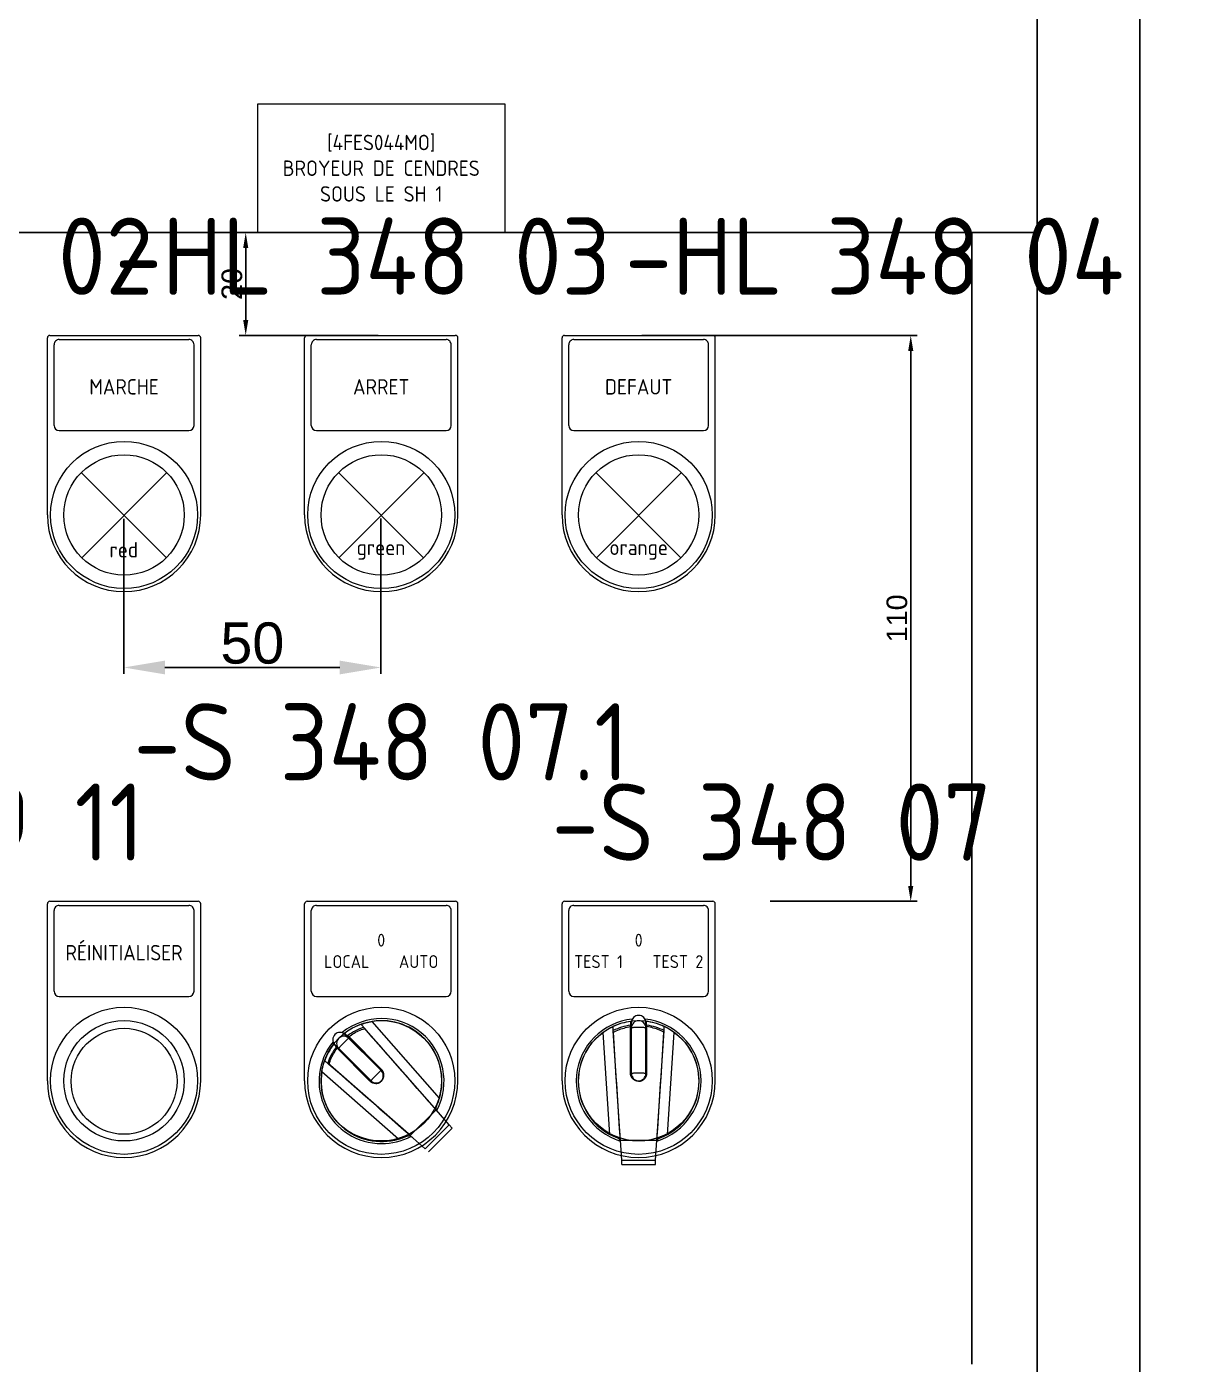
# Model space of a CAD drawing. Header units: millimetres. Extents: x 0 to 69574, y -5 to 41746.
# Drawn here: x 39736.8 to 39961.6, y 19959.4 to 20219.4 of the extents above; entities that cross this region are included whole.
import ezdxf
from ezdxf.enums import TextEntityAlignment as Align

# ---------------------------------------------------------------- set-up
doc = ezdxf.new("R2010")
doc.units = ezdxf.units.MM
doc.set_wipeout_variables(frame=1)
doc.layers.add('! NO PLOT !', color=7, linetype='Continuous', true_color=0xff75dd, plot=False)
doc.layers.add('000-PI-Oprema', color=30, linetype='Continuous', lineweight=5)
doc.layers.add('000-PI-ORMAR', color=2, linetype='Continuous')
doc.layers.add('000-PI_TEXT', color=7, linetype='Continuous')
doc.styles.add('PI0', font='isocpeur.ttf', dxfattribs={"width": 0.9})
doc.styles.get("Standard").update_dxf_attribs({"font": 'arial.ttf'})
doc.dimstyles.new('ISO-25', dxfattribs={"dimtxt": 4, "dimasz": 3, "dimexe": 1.25, "dimexo": 0.625, "dimtad": 1, "dimtxsty": 'Standard', "dimcen": 3, "dimadec": 0, "dimazin": 0, "dimtfac": 1, "dimtmove": 0, "dimatfit": 3, "dimfxl": 1, "dimarcsym": 0})
doc.dimstyles.new('ISO-25-lb', dxfattribs={"dimtxt": 8, "dimasz": 8, "dimexe": 1.25, "dimexo": 0.625, "dimtad": 1, "dimtxsty": 'Standard', "dimcen": 5, "dimadec": 0, "dimazin": 0, "dimtfac": 1, "dimtmove": 0, "dimatfit": 3, "dimfxl": 1, "dimarcsym": 0})

# ---------------------------------------------------------------- blocks, each defined once
blk = doc.blocks.new('*D810')
at = {"layer": '! NO PLOT !', "color": 0, "lineweight": -2, "ltscale": 0.25, "transparency": 16777216}
for p, q in [((39856.36, 20159.4), (39909.88, 20159.4)), ((39908.63, 20156.4), (39908.63, 20052.4)), ((39881.28, 20049.4), (39909.88, 20049.4))]:
    blk.add_line(p, q, dxfattribs=at)
at = {"layer": '! NO PLOT !', "color": 0, "ltscale": 0.25, "transparency": 16777216}
for points in [[(39908.13, 20156.4), (39909.13, 20156.4), (39908.63, 20159.4)], [(39908.13, 20052.4), (39909.13, 20052.4), (39908.63, 20049.4)]]:
    blk.add_solid(points, dxfattribs=at)
at = {"layer": 'Defpoints', "color": 0, "ltscale": 0.25, "transparency": 16777216}
for p in [(39855.73, 20159.4), (39880.66, 20049.4), (39908.63, 20049.4)]:
    blk.add_point(p, dxfattribs=at)
at = {"layer": '! NO PLOT !', "color": 0, "ltscale": 0.25, "transparency": 16777216, "insert": (39905.96, 20104.4), "char_height": 4, "attachment_point": 5, "rotation": 90}
blk.add_mtext('110', dxfattribs=at)
blk = doc.blocks.new('podloska')
at = {"layer": '000-PI-Oprema'}
for p, q in [((43278.7, 39063.45), (43278.7, 39097.85)), ((43279.2, 39098.35), (43308, 39098.35)), ((43280, 39080.85), (43280, 39096.55)), ((43281, 39097.55), (43306.2, 39097.55)), ((43307.2, 39080.85), (43307.2, 39096.55)), ((43308.5, 39063.45), (43308.5, 39097.85)), ((43281, 39079.85), (43306.2, 39079.85))]:
    blk.add_line(p, q, dxfattribs=at)
blk.add_circle((43293.6, 39063.45), 14.3, dxfattribs=at)
at = {"layer": '000-PI-Oprema', "ltscale": 0.25}
blk.add_circle((43293.6, 39063.45), 11.7, dxfattribs=at)
at = {"layer": '000-PI-Oprema'}
for centre, radius, start, end in [((43279.2, 39097.85), 0.5, 90, 179.9998), ((43281, 39096.55), 1, 90, 180.0001), ((43306.2, 39096.55), 1, 359.9999, 90), ((43308, 39097.85), 0.5, 0.0002, 90), ((43281, 39080.85), 1, 180, 270), ((43306.2, 39080.85), 1, 270, 0), ((43293.6, 39063.45), 14.9, 180, 0)]:
    blk.add_arc(centre, radius, start, end, dxfattribs=at)
blk = doc.blocks.new('*D811')
at = {"layer": '! NO PLOT !', "color": 0, "linetype": 'Continuous', "lineweight": -2, "ltscale": 0.25, "transparency": 16777216}
for p, q in [((39755.63, 20123.73), (39755.63, 20093.6)), ((39805.63, 20123.83), (39805.63, 20093.6)), ((39763.63, 20094.85), (39797.63, 20094.85))]:
    blk.add_line(p, q, dxfattribs=at)
at = {"layer": '! NO PLOT !', "color": 0, "ltscale": 0.25, "transparency": 16777216}
for points in [[(39763.63, 20096.18), (39763.63, 20093.51), (39755.63, 20094.85)], [(39797.63, 20096.18), (39797.63, 20093.51), (39805.63, 20094.85)]]:
    blk.add_solid(points, dxfattribs=at)
at = {"layer": 'Defpoints', "color": 0, "ltscale": 0.25, "transparency": 16777216}
for p in [(39755.63, 20124.35), (39805.63, 20124.45), (39805.63, 20094.85)]:
    blk.add_point(p, dxfattribs=at)
at = {"layer": '! NO PLOT !', "color": 0, "ltscale": 0.25, "transparency": 16777216, "insert": (39780.63, 20099.55), "char_height": 8, "attachment_point": 5}
blk.add_mtext('50', dxfattribs=at)
blk = doc.blocks.new('*D812')
at = {"layer": '! NO PLOT !', "color": 0, "lineweight": -2, "ltscale": 0.25, "transparency": 16777216}
for p, q in [((39805.06, 20179.4), (39778.09, 20179.4)), ((39779.34, 20162.4), (39779.34, 20176.4)), ((39805.06, 20159.4), (39778.09, 20159.4))]:
    blk.add_line(p, q, dxfattribs=at)
at = {"layer": '! NO PLOT !', "color": 0, "ltscale": 0.25, "transparency": 16777216}
for points in [[(39778.84, 20176.4), (39779.84, 20176.4), (39779.34, 20179.4)], [(39778.84, 20162.4), (39779.84, 20162.4), (39779.34, 20159.4)]]:
    blk.add_solid(points, dxfattribs=at)
at = {"layer": 'Defpoints', "color": 0, "ltscale": 0.25, "transparency": 16777216}
for p in [(39779.34, 20179.4), (39805.68, 20179.4), (39805.68, 20159.4)]:
    blk.add_point(p, dxfattribs=at)
at = {"layer": '! NO PLOT !', "color": 0, "ltscale": 0.25, "transparency": 16777216, "insert": (39776.67, 20169.4), "char_height": 4, "attachment_point": 5, "rotation": 90}
blk.add_mtext('20', dxfattribs=at)

msp = doc.modelspace()

# ---------------------------------------------------------------- wipeouts: each hides what was drawn before it
msp.add_wipeout([(39609.684, 20761.404), (40000.172, 20761.404), (39999.684, 18778.904), (39609.672, 18776.904)]).dxf.layer = '000-PI-ORMAR'

# ---------------------------------------------------------------- next in the draw order: linework, layer by layer
at = {"layer": '! NO PLOT !'}
for p, q in [((39953.184, 18849.154), (39953.184, 20689.154)), ((39933.184, 20684.154), (39933.184, 18854.154))]:
    msp.add_line(p, q, dxfattribs=at)
at = {"layer": '! NO PLOT !', "ltscale": 0.25}
for p, q in [((39933.184, 20179.404), (39678.184, 20179.404)), ((39920.511, 20179.404), (39920.511, 19959.404))]:
    msp.add_line(p, q, dxfattribs=at)
at = {"layer": '000-PI-Oprema'}
for p, q in [((39747.361, 20132.727), (39763.907, 20116.181)), ((39764.007, 20132.727), (39747.461, 20116.181)), ((39797.361, 20132.727), (39813.907, 20116.181)), ((39814.007, 20132.727), (39797.461, 20116.181)), ((39847.411, 20132.727), (39863.957, 20116.181)), ((39864.057, 20132.727), (39847.511, 20116.181)), ((39840.834, 20014.504), (39840.834, 20048.904)), ((39841.334, 20049.404), (39870.134, 20049.404)), ((39843.134, 20048.604), (39868.334, 20048.604)), ((39870.634, 20014.504), (39870.634, 20048.904)), ((39842.134, 20031.904), (39842.134, 20047.604)), ((39869.334, 20031.904), (39869.334, 20047.604)), ((39843.134, 20030.904), (39868.334, 20030.904)), ((39801.76, 20025.491), (39801.763, 20025.492)), ((39801.764, 20025.487), (39801.76, 20025.491)), ((39801.763, 20025.492), (39801.771, 20025.495)), ((39801.776, 20025.473), (39801.764, 20025.487)), ((39801.771, 20025.495), (39801.785, 20025.5)), ((39801.796, 20025.45), (39801.776, 20025.473)), ((39801.785, 20025.5), (39801.806, 20025.507)), ((39801.825, 20025.416), (39801.796, 20025.45)), ((39801.806, 20025.507), (39801.832, 20025.517)), ((39801.863, 20025.373), (39801.825, 20025.416)), ((39801.832, 20025.517), (39801.864, 20025.528)), ((39801.91, 20025.319), (39801.863, 20025.373)), ((39801.864, 20025.528), (39801.902, 20025.541)), ((39801.902, 20025.541), (39801.945, 20025.556)), ((39801.967, 20025.255), (39801.91, 20025.319)), ((39801.945, 20025.556), (39801.994, 20025.573)), ((39802.033, 20025.18), (39801.967, 20025.255)), ((39801.994, 20025.573), (39802.048, 20025.591)), ((39802.048, 20025.591), (39802.106, 20025.61)), ((39802.106, 20025.61), (39802.169, 20025.63)), ((39802.169, 20025.63), (39802.236, 20025.651)), ((39802.236, 20025.651), (39802.305, 20025.673)), ((39802.305, 20025.673), (39802.378, 20025.695)), ((39802.378, 20025.695), (39802.455, 20025.718)), ((39802.455, 20025.718), (39802.536, 20025.741)), ((39802.536, 20025.741), (39802.621, 20025.765)), ((39802.621, 20025.765), (39802.71, 20025.789)), ((39802.71, 20025.789), (39802.803, 20025.814)), ((39802.803, 20025.814), (39802.898, 20025.838)), ((39802.898, 20025.838), (39802.996, 20025.862)), ((39802.996, 20025.862), (39803.097, 20025.886)), ((39803.097, 20025.886), (39803.199, 20025.909)), ((39803.199, 20025.909), (39803.303, 20025.932)), ((39803.303, 20025.932), (39803.408, 20025.953)), ((39803.408, 20025.953), (39803.513, 20025.974)), ((39803.513, 20025.974), (39803.619, 20025.994)), ((39803.619, 20025.994), (39803.724, 20026.013)), ((39803.724, 20026.013), (39803.829, 20026.031)), ((39803.829, 20026.031), (39803.932, 20026.048)), ((39817.024, 20011.129), (39803.932, 20026.048)), ((39854.134, 20016.024), (39854.134, 20025.316)), ((39854.234, 20015.467), (39854.234, 20026.058)), ((39854.334, 20015.249), (39854.334, 20025.867)), ((39857.134, 20015.249), (39857.134, 20025.867)), ((39857.234, 20015.467), (39857.234, 20026.058)), ((39857.334, 20016.024), (39857.334, 20025.316)), ((39798.574, 20023.736), (39798.57, 20023.74)), ((39798.586, 20023.724), (39798.574, 20023.736)), ((39798.607, 20023.704), (39798.586, 20023.724)), ((39798.636, 20023.674), (39798.607, 20023.704)), ((39805.682, 20016.487), (39798.634, 20023.535)), ((39798.674, 20023.636), (39798.636, 20023.674)), ((39798.919, 20023.391), (39798.674, 20023.636)), ((39799.004, 20023.306), (39798.919, 20023.391)), ((39799.098, 20023.212), (39799.004, 20023.306)), ((39806.059, 20016.252), (39799.098, 20023.212)), ((39799.218, 20023.234), (39799.165, 20023.287)), ((39799.245, 20023.206), (39799.218, 20023.234)), ((39799.274, 20023.178), (39799.245, 20023.206)), ((39799.362, 20023.09), (39799.274, 20023.178)), ((39799.362, 20023.09), (39799.621, 20023.274)), ((39805.736, 20016.716), (39799.362, 20023.09)), ((39799.621, 20023.274), (39799.886, 20023.451)), ((39799.886, 20023.451), (39800.157, 20023.619)), ((39800.157, 20023.619), (39800.432, 20023.78)), ((39800.432, 20023.78), (39800.713, 20023.932)), ((39800.713, 20023.932), (39800.998, 20024.076)), ((39800.998, 20024.076), (39801.287, 20024.211)), ((39801.287, 20024.211), (39801.581, 20024.337)), ((39801.581, 20024.337), (39801.879, 20024.455)), ((39801.879, 20024.455), (39802.18, 20024.563)), ((39802.108, 20025.094), (39802.033, 20025.18)), ((39802.193, 20024.997), (39802.108, 20025.094)), ((39802.18, 20024.563), (39802.485, 20024.663)), ((39802.287, 20024.89), (39802.193, 20024.997)), ((39802.301, 20024.872), (39802.273, 20024.904)), ((39816.026, 20009.234), (39802.287, 20024.89)), ((39802.33, 20024.839), (39802.301, 20024.872)), ((39802.36, 20024.806), (39802.33, 20024.839)), ((39802.39, 20024.771), (39802.36, 20024.806)), ((39802.421, 20024.736), (39802.39, 20024.771)), ((39802.453, 20024.7), (39802.421, 20024.736)), ((39802.485, 20024.663), (39802.453, 20024.7)), ((39803.215, 20023.831), (39802.485, 20024.663)), ((39803.945, 20022.999), (39803.215, 20023.831)), ((39804.675, 20022.167), (39803.945, 20022.999)), ((39848.81, 20023.897), (39848.895, 20023.959)), ((39850.102, 20004.091), (39848.81, 20023.897)), ((39848.895, 20023.959), (39848.982, 20024.02)), ((39848.982, 20024.02), (39849.069, 20024.081)), ((39849.069, 20024.081), (39849.158, 20024.142)), ((39849.158, 20024.142), (39849.248, 20024.201)), ((39849.248, 20024.201), (39849.337, 20024.26)), ((39849.337, 20024.26), (39849.427, 20024.318)), ((39849.427, 20024.318), (39849.516, 20024.374)), ((39849.516, 20024.374), (39849.603, 20024.428)), ((39849.603, 20024.428), (39849.69, 20024.48)), ((39849.69, 20024.48), (39849.774, 20024.53)), ((39849.774, 20024.53), (39849.857, 20024.578)), ((39849.857, 20024.578), (39849.937, 20024.624)), ((39849.937, 20024.624), (39850.014, 20024.668)), ((39850.014, 20024.668), (39850.088, 20024.709)), ((39850.088, 20024.709), (39850.159, 20024.747)), ((39850.159, 20024.747), (39850.226, 20024.783)), ((39850.226, 20024.783), (39850.29, 20024.817)), ((39850.29, 20024.817), (39850.352, 20024.849)), ((39850.352, 20024.849), (39850.411, 20024.879)), ((39850.411, 20024.879), (39850.466, 20024.907)), ((39850.466, 20024.907), (39850.517, 20024.932)), ((39850.517, 20024.932), (39850.563, 20024.955)), ((39850.563, 20024.955), (39850.604, 20024.975)), ((39850.604, 20024.975), (39850.64, 20024.992)), ((39850.64, 20024.992), (39850.671, 20025.007)), ((39850.671, 20025.007), (39850.696, 20025.019)), ((39850.696, 20025.019), (39850.716, 20025.028)), ((39850.716, 20025.028), (39850.729, 20025.035)), ((39850.729, 20025.035), (39850.737, 20025.038)), ((39850.737, 20025.038), (39850.74, 20025.04)), ((39850.74, 20025.034), (39850.74, 20025.04)), ((39850.742, 20025.016), (39850.74, 20025.034)), ((39850.744, 20024.985), (39850.742, 20025.016)), ((39850.746, 20024.941), (39850.744, 20024.985)), ((39850.75, 20024.883), (39850.746, 20024.941)), ((39850.755, 20024.812), (39850.75, 20024.883)), ((39850.76, 20024.726), (39850.755, 20024.812)), ((39850.767, 20024.627), (39850.76, 20024.726)), ((39850.774, 20024.513), (39850.767, 20024.627)), ((39850.783, 20024.385), (39850.774, 20024.513)), ((39850.792, 20024.242), (39850.783, 20024.385)), ((39850.795, 20024.219), (39850.792, 20024.262)), ((39852.066, 20004.707), (39850.792, 20024.242)), ((39850.798, 20024.176), (39850.795, 20024.219)), ((39850.801, 20024.131), (39850.798, 20024.176)), ((39850.804, 20024.085), (39850.801, 20024.131)), ((39850.807, 20024.039), (39850.804, 20024.085)), ((39850.81, 20023.99), (39850.807, 20024.039)), ((39850.813, 20023.941), (39850.81, 20023.99)), ((39850.813, 20023.941), (39851.099, 20024.086)), ((39850.885, 20022.837), (39850.813, 20023.941)), ((39850.957, 20021.732), (39850.885, 20022.837)), ((39851.099, 20024.086), (39851.388, 20024.223)), ((39851.388, 20024.223), (39851.682, 20024.35)), ((39851.682, 20024.35), (39851.979, 20024.469)), ((39851.979, 20024.469), (39852.28, 20024.578)), ((39852.28, 20024.578), (39852.583, 20024.678)), ((39852.583, 20024.678), (39852.889, 20024.768)), ((39852.889, 20024.768), (39853.197, 20024.85)), ((39853.197, 20024.85), (39853.508, 20024.922)), ((39853.508, 20024.922), (39853.82, 20024.984)), ((39853.82, 20024.984), (39854.134, 20025.038)), ((39857.648, 20024.984), (39857.334, 20025.038)), ((39857.96, 20024.922), (39857.648, 20024.984)), ((39858.27, 20024.85), (39857.96, 20024.922)), ((39858.579, 20024.768), (39858.27, 20024.85)), ((39858.885, 20024.678), (39858.579, 20024.768)), ((39859.188, 20024.578), (39858.885, 20024.678)), ((39859.488, 20024.469), (39859.188, 20024.578)), ((39859.401, 20004.707), (39860.675, 20024.242)), ((39859.785, 20024.35), (39859.488, 20024.469)), ((39860.079, 20024.223), (39859.785, 20024.35)), ((39860.369, 20024.086), (39860.079, 20024.223)), ((39860.654, 20023.941), (39860.369, 20024.086)), ((39860.51, 20021.732), (39860.582, 20022.837)), ((39860.582, 20022.837), (39860.654, 20023.941)), ((39860.654, 20023.941), (39860.658, 20023.99)), ((39860.658, 20023.99), (39860.661, 20024.039)), ((39860.661, 20024.039), (39860.664, 20024.085)), ((39860.664, 20024.085), (39860.667, 20024.131)), ((39860.667, 20024.131), (39860.67, 20024.176)), ((39860.67, 20024.176), (39860.673, 20024.219)), ((39860.673, 20024.219), (39860.675, 20024.262)), ((39860.675, 20024.242), (39860.685, 20024.385)), ((39860.685, 20024.385), (39860.693, 20024.513)), ((39860.693, 20024.513), (39860.7, 20024.627)), ((39860.7, 20024.627), (39860.707, 20024.726)), ((39860.707, 20024.726), (39860.712, 20024.812)), ((39860.712, 20024.812), (39860.717, 20024.883)), ((39860.717, 20024.883), (39860.721, 20024.941)), ((39860.721, 20024.941), (39860.724, 20024.985)), ((39860.724, 20024.985), (39860.726, 20025.016)), ((39860.726, 20025.016), (39860.727, 20025.034)), ((39860.73, 20025.038), (39860.727, 20025.04)), ((39860.727, 20025.034), (39860.727, 20025.04)), ((39860.738, 20025.035), (39860.73, 20025.038)), ((39860.752, 20025.028), (39860.738, 20025.035)), ((39860.771, 20025.019), (39860.752, 20025.028)), ((39860.796, 20025.007), (39860.771, 20025.019)), ((39860.827, 20024.992), (39860.796, 20025.007)), ((39860.863, 20024.975), (39860.827, 20024.992)), ((39860.904, 20024.955), (39860.863, 20024.975)), ((39860.951, 20024.932), (39860.904, 20024.955)), ((39861.001, 20024.907), (39860.951, 20024.932)), ((39861.057, 20024.879), (39861.001, 20024.907)), ((39861.115, 20024.849), (39861.057, 20024.879)), ((39861.177, 20024.817), (39861.115, 20024.849)), ((39861.242, 20024.783), (39861.177, 20024.817)), ((39861.309, 20024.747), (39861.242, 20024.783)), ((39861.379, 20024.709), (39861.309, 20024.747)), ((39861.365, 20004.091), (39862.657, 20023.897)), ((39861.453, 20024.668), (39861.379, 20024.709)), ((39861.53, 20024.624), (39861.453, 20024.668)), ((39861.61, 20024.578), (39861.53, 20024.624)), ((39861.693, 20024.53), (39861.61, 20024.578)), ((39861.778, 20024.48), (39861.693, 20024.53)), ((39861.864, 20024.428), (39861.778, 20024.48)), ((39861.952, 20024.374), (39861.864, 20024.428)), ((39862.041, 20024.318), (39861.952, 20024.374)), ((39862.13, 20024.26), (39862.041, 20024.318)), ((39862.22, 20024.201), (39862.13, 20024.26)), ((39862.309, 20024.142), (39862.22, 20024.201)), ((39862.398, 20024.081), (39862.309, 20024.142)), ((39862.486, 20024.02), (39862.398, 20024.081)), ((39862.572, 20023.959), (39862.486, 20024.02)), ((39862.657, 20023.897), (39862.572, 20023.959)), ((39796.409, 20019.756), (39796.569, 20020.032)), ((39796.453, 20021.615), (39796.449, 20021.619)), ((39796.465, 20021.603), (39796.453, 20021.615)), ((39796.485, 20021.582), (39796.465, 20021.603)), ((39796.515, 20021.553), (39796.485, 20021.582)), ((39796.553, 20021.515), (39796.515, 20021.553)), ((39796.6, 20021.468), (39796.553, 20021.515)), ((39796.569, 20020.032), (39796.738, 20020.303)), ((39796.656, 20021.411), (39796.6, 20021.468)), ((39804.162, 20014.047), (39796.654, 20021.555)), ((39796.722, 20021.345), (39796.656, 20021.411)), ((39796.798, 20021.27), (39796.722, 20021.345)), ((39796.738, 20020.303), (39796.915, 20020.568)), ((39796.883, 20021.185), (39796.798, 20021.27)), ((39796.977, 20021.091), (39796.883, 20021.185)), ((39796.983, 20020.944), (39796.902, 20021.024)), ((39796.915, 20020.568), (39797.099, 20020.827)), ((39803.937, 20014.13), (39796.977, 20021.091)), ((39797.011, 20020.915), (39796.983, 20020.944)), ((39797.099, 20020.827), (39797.011, 20020.915)), ((39803.473, 20014.453), (39797.099, 20020.827)), ((39805.405, 20021.336), (39804.675, 20022.167)), ((39806.134, 20020.504), (39805.405, 20021.336)), ((39806.864, 20019.673), (39806.134, 20020.504)), ((39851.029, 20020.628), (39850.957, 20021.732)), ((39851.101, 20019.524), (39851.029, 20020.628)), ((39860.366, 20019.524), (39860.438, 20020.628)), ((39860.438, 20020.628), (39860.51, 20021.732)), ((39794.375, 20017.386), (39794.4, 20017.478)), ((39794.4, 20017.478), (39794.424, 20017.567)), ((39794.424, 20017.567), (39794.448, 20017.653)), ((39794.448, 20017.653), (39794.471, 20017.734)), ((39794.471, 20017.734), (39794.494, 20017.811)), ((39794.494, 20017.811), (39794.516, 20017.883)), ((39794.516, 20017.883), (39794.537, 20017.953)), ((39794.537, 20017.953), (39794.559, 20018.02)), ((39794.559, 20018.02), (39794.579, 20018.082)), ((39794.579, 20018.082), (39794.598, 20018.141)), ((39794.598, 20018.141), (39794.616, 20018.195)), ((39794.616, 20018.195), (39794.633, 20018.244)), ((39794.633, 20018.244), (39794.648, 20018.287)), ((39794.648, 20018.287), (39794.661, 20018.325)), ((39794.661, 20018.325), (39794.672, 20018.357)), ((39794.672, 20018.357), (39794.681, 20018.383)), ((39794.681, 20018.383), (39794.689, 20018.403)), ((39794.689, 20018.403), (39794.694, 20018.418)), ((39794.694, 20018.418), (39794.697, 20018.426)), ((39794.697, 20018.426), (39794.698, 20018.429)), ((39794.702, 20018.425), (39794.698, 20018.429)), ((39794.716, 20018.413), (39794.702, 20018.425)), ((39794.739, 20018.393), (39794.716, 20018.413)), ((39794.772, 20018.364), (39794.739, 20018.393)), ((39794.816, 20018.326), (39794.772, 20018.364)), ((39794.869, 20018.278), (39794.816, 20018.326)), ((39794.934, 20018.222), (39794.869, 20018.278)), ((39795.009, 20018.156), (39794.934, 20018.222)), ((39795.095, 20018.081), (39795.009, 20018.156)), ((39795.191, 20017.996), (39795.095, 20018.081)), ((39795.299, 20017.902), (39795.191, 20017.996)), ((39795.317, 20017.888), (39795.285, 20017.916)), ((39810.955, 20004.163), (39795.299, 20017.902)), ((39795.349, 20017.859), (39795.317, 20017.888)), ((39795.383, 20017.829), (39795.349, 20017.859)), ((39795.418, 20017.799), (39795.383, 20017.829)), ((39795.453, 20017.768), (39795.418, 20017.799)), ((39795.489, 20017.736), (39795.453, 20017.768)), ((39795.526, 20017.704), (39795.489, 20017.736)), ((39795.526, 20017.704), (39795.626, 20018.009)), ((39796.358, 20016.974), (39795.526, 20017.704)), ((39795.626, 20018.009), (39795.734, 20018.31)), ((39795.734, 20018.31), (39795.852, 20018.607)), ((39795.852, 20018.607), (39795.978, 20018.901)), ((39795.978, 20018.901), (39796.113, 20019.191)), ((39796.113, 20019.191), (39796.257, 20019.476)), ((39796.257, 20019.476), (39796.409, 20019.756)), ((39807.593, 20018.842), (39806.864, 20019.673)), ((39808.323, 20018.01), (39807.593, 20018.842)), ((39809.781, 20016.348), (39808.323, 20018.01)), ((39851.173, 20018.42), (39851.101, 20019.524)), ((39851.245, 20017.317), (39851.173, 20018.42)), ((39860.222, 20017.317), (39860.294, 20018.42)), ((39860.294, 20018.42), (39860.366, 20019.524)), ((39794.141, 20016.257), (39794.158, 20016.36)), ((39809.059, 20003.165), (39794.141, 20016.257)), ((39794.158, 20016.36), (39794.176, 20016.464)), ((39794.176, 20016.464), (39794.194, 20016.57)), ((39794.194, 20016.57), (39794.214, 20016.675)), ((39794.214, 20016.675), (39794.235, 20016.781)), ((39794.235, 20016.781), (39794.257, 20016.886)), ((39794.257, 20016.886), (39794.28, 20016.99)), ((39794.28, 20016.99), (39794.303, 20017.092)), ((39794.303, 20017.092), (39794.327, 20017.192)), ((39794.327, 20017.192), (39794.351, 20017.291)), ((39794.351, 20017.291), (39794.375, 20017.386)), ((39797.19, 20016.244), (39796.358, 20016.974)), ((39798.022, 20015.514), (39797.19, 20016.244)), ((39798.853, 20014.784), (39798.022, 20015.514)), ((39806.142, 20016.027), (39805.682, 20016.487)), ((39805.785, 20016.664), (39805.736, 20016.716)), ((39805.832, 20016.61), (39805.785, 20016.664)), ((39805.877, 20016.554), (39805.832, 20016.61)), ((39805.919, 20016.496), (39805.877, 20016.554)), ((39805.959, 20016.436), (39805.919, 20016.496)), ((39805.996, 20016.374), (39805.959, 20016.436)), ((39806.03, 20016.311), (39805.996, 20016.374)), ((39805.996, 20014.795), (39806.03, 20014.858)), ((39806.061, 20016.246), (39806.03, 20016.311)), ((39806.03, 20014.858), (39806.061, 20014.923)), ((39806.089, 20016.18), (39806.061, 20016.246)), ((39806.061, 20014.923), (39806.089, 20014.989)), ((39806.114, 20016.113), (39806.089, 20016.18)), ((39806.089, 20014.989), (39806.114, 20015.056)), ((39806.137, 20016.045), (39806.114, 20016.113)), ((39806.114, 20015.056), (39806.137, 20015.125)), ((39806.156, 20015.976), (39806.137, 20016.045)), ((39806.137, 20015.125), (39806.156, 20015.194)), ((39806.172, 20015.906), (39806.156, 20015.976)), ((39806.156, 20015.194), (39806.172, 20015.264)), ((39806.184, 20015.835), (39806.172, 20015.906)), ((39806.172, 20015.264), (39806.185, 20015.334)), ((39806.194, 20015.764), (39806.184, 20015.835)), ((39806.185, 20015.334), (39806.194, 20015.406)), ((39806.201, 20015.692), (39806.194, 20015.764)), ((39806.194, 20015.406), (39806.201, 20015.477)), ((39806.204, 20015.621), (39806.201, 20015.692)), ((39806.201, 20015.477), (39806.204, 20015.549)), ((39806.204, 20015.549), (39806.204, 20015.621)), ((39810.51, 20015.518), (39809.781, 20016.348)), ((39811.239, 20014.687), (39810.51, 20015.518)), ((39851.317, 20016.213), (39851.245, 20017.317)), ((39851.389, 20015.109), (39851.317, 20016.213)), ((39851.461, 20014.006), (39851.389, 20015.109)), ((39854.135, 20015.952), (39854.134, 20016.024)), ((39854.14, 20015.88), (39854.135, 20015.952)), ((39854.148, 20015.809), (39854.14, 20015.88)), ((39854.159, 20015.738), (39854.148, 20015.809)), ((39854.174, 20015.668), (39854.159, 20015.738)), ((39854.191, 20015.598), (39854.174, 20015.668)), ((39854.212, 20015.529), (39854.191, 20015.598)), ((39854.236, 20015.461), (39854.212, 20015.529)), ((39854.262, 20015.395), (39854.236, 20015.461)), ((39854.292, 20015.329), (39854.262, 20015.395)), ((39854.325, 20015.266), (39854.292, 20015.329)), ((39854.36, 20015.203), (39854.325, 20015.266)), ((39854.398, 20015.142), (39854.36, 20015.203)), ((39854.439, 20015.083), (39854.398, 20015.142)), ((39854.483, 20015.026), (39854.439, 20015.083)), ((39854.529, 20014.971), (39854.483, 20015.026)), ((39854.577, 20014.918), (39854.529, 20014.971)), ((39854.628, 20014.867), (39854.577, 20014.918)), ((39854.681, 20014.819), (39854.628, 20014.867)), ((39854.736, 20014.773), (39854.681, 20014.819)), ((39856.731, 20014.773), (39856.786, 20014.819)), ((39856.786, 20014.819), (39856.839, 20014.867)), ((39856.839, 20014.867), (39856.89, 20014.918)), ((39856.89, 20014.918), (39856.939, 20014.971)), ((39856.939, 20014.971), (39856.985, 20015.026)), ((39856.985, 20015.026), (39857.028, 20015.083)), ((39857.028, 20015.083), (39857.069, 20015.142)), ((39857.069, 20015.142), (39857.107, 20015.203)), ((39857.107, 20015.203), (39857.143, 20015.266)), ((39857.143, 20015.266), (39857.175, 20015.329)), ((39857.175, 20015.329), (39857.205, 20015.395)), ((39857.205, 20015.395), (39857.232, 20015.461)), ((39857.232, 20015.461), (39857.255, 20015.529)), ((39857.255, 20015.529), (39857.276, 20015.598)), ((39857.276, 20015.598), (39857.294, 20015.668)), ((39857.294, 20015.668), (39857.308, 20015.738)), ((39857.308, 20015.738), (39857.319, 20015.809)), ((39857.319, 20015.809), (39857.327, 20015.88)), ((39857.327, 20015.88), (39857.332, 20015.952)), ((39857.332, 20015.952), (39857.334, 20016.024)), ((39860.006, 20014.006), (39860.078, 20015.109)), ((39860.078, 20015.109), (39860.15, 20016.213)), ((39860.15, 20016.213), (39860.222, 20017.317)), ((39799.685, 20014.054), (39798.853, 20014.784)), ((39800.516, 20013.325), (39799.685, 20014.054)), ((39801.347, 20012.595), (39800.516, 20013.325)), ((39802.178, 20011.866), (39801.347, 20012.595)), ((39803.525, 20014.404), (39803.473, 20014.453)), ((39803.579, 20014.356), (39803.525, 20014.404)), ((39803.635, 20014.312), (39803.579, 20014.356)), ((39803.693, 20014.269), (39803.635, 20014.312)), ((39803.753, 20014.23), (39803.693, 20014.269)), ((39803.815, 20014.193), (39803.753, 20014.23)), ((39803.878, 20014.159), (39803.815, 20014.193)), ((39803.942, 20014.128), (39803.878, 20014.159)), ((39804.009, 20014.1), (39803.942, 20014.128)), ((39804.076, 20014.074), (39804.009, 20014.1)), ((39804.144, 20014.052), (39804.076, 20014.074)), ((39804.213, 20014.033), (39804.144, 20014.052)), ((39804.283, 20014.017), (39804.213, 20014.033)), ((39804.354, 20014.004), (39804.283, 20014.017)), ((39804.425, 20013.995), (39804.354, 20014.004)), ((39804.497, 20013.988), (39804.425, 20013.995)), ((39804.568, 20013.985), (39804.497, 20013.988)), ((39804.64, 20013.985), (39804.568, 20013.985)), ((39804.64, 20013.985), (39804.712, 20013.988)), ((39804.712, 20013.988), (39804.783, 20013.995)), ((39804.783, 20013.995), (39804.854, 20014.004)), ((39804.854, 20014.004), (39804.925, 20014.017)), ((39804.925, 20014.017), (39804.995, 20014.033)), ((39804.995, 20014.033), (39805.064, 20014.052)), ((39805.064, 20014.052), (39805.133, 20014.074)), ((39805.133, 20014.074), (39805.2, 20014.1)), ((39805.2, 20014.1), (39805.266, 20014.128)), ((39805.266, 20014.128), (39805.331, 20014.159)), ((39805.331, 20014.159), (39805.394, 20014.193)), ((39805.394, 20014.193), (39805.455, 20014.23)), ((39805.455, 20014.23), (39805.515, 20014.269)), ((39805.515, 20014.269), (39805.573, 20014.312)), ((39805.573, 20014.312), (39805.63, 20014.356)), ((39805.63, 20014.356), (39805.684, 20014.404)), ((39805.684, 20014.404), (39805.736, 20014.453)), ((39805.736, 20014.453), (39805.785, 20014.505)), ((39805.785, 20014.505), (39805.832, 20014.559)), ((39805.832, 20014.559), (39805.877, 20014.615)), ((39805.877, 20014.615), (39805.919, 20014.673)), ((39805.919, 20014.673), (39805.959, 20014.733)), ((39805.959, 20014.733), (39805.996, 20014.795)), ((39811.968, 20013.856), (39811.239, 20014.687)), ((39812.697, 20013.026), (39811.968, 20013.856)), ((39814.154, 20011.365), (39812.697, 20013.026)), ((39851.533, 20012.903), (39851.461, 20014.006)), ((39851.605, 20011.8), (39851.533, 20012.903)), ((39854.793, 20014.729), (39854.736, 20014.773)), ((39854.852, 20014.688), (39854.793, 20014.729)), ((39854.913, 20014.65), (39854.852, 20014.688)), ((39854.975, 20014.615), (39854.913, 20014.65)), ((39855.039, 20014.582), (39854.975, 20014.615)), ((39855.105, 20014.552), (39855.039, 20014.582)), ((39855.171, 20014.526), (39855.105, 20014.552)), ((39855.239, 20014.502), (39855.171, 20014.526)), ((39855.308, 20014.481), (39855.239, 20014.502)), ((39855.378, 20014.464), (39855.308, 20014.481)), ((39855.448, 20014.449), (39855.378, 20014.464)), ((39855.519, 20014.438), (39855.448, 20014.449)), ((39855.59, 20014.43), (39855.519, 20014.438)), ((39855.662, 20014.425), (39855.59, 20014.43)), ((39855.734, 20014.424), (39855.662, 20014.425)), ((39855.734, 20014.424), (39855.805, 20014.425)), ((39855.805, 20014.425), (39855.877, 20014.43)), ((39855.877, 20014.43), (39855.948, 20014.438)), ((39855.948, 20014.438), (39856.019, 20014.449)), ((39856.019, 20014.449), (39856.09, 20014.464)), ((39856.09, 20014.464), (39856.159, 20014.481)), ((39856.159, 20014.481), (39856.228, 20014.502)), ((39856.228, 20014.502), (39856.296, 20014.526)), ((39856.296, 20014.526), (39856.363, 20014.552)), ((39856.363, 20014.552), (39856.428, 20014.582)), ((39856.428, 20014.582), (39856.492, 20014.615)), ((39856.492, 20014.615), (39856.554, 20014.65)), ((39856.554, 20014.65), (39856.615, 20014.688)), ((39856.615, 20014.688), (39856.674, 20014.729)), ((39856.674, 20014.729), (39856.731, 20014.773)), ((39859.863, 20011.8), (39859.934, 20012.903)), ((39859.934, 20012.903), (39860.006, 20014.006)), ((39803.84, 20010.408), (39802.178, 20011.866)), ((39804.671, 20009.678), (39803.84, 20010.408)), ((39805.502, 20008.949), (39804.671, 20009.678)), ((39814.883, 20010.535), (39814.154, 20011.365)), ((39816.339, 20008.875), (39814.883, 20010.535)), ((39815.199, 20010.175), (39815.2, 20010.176)), ((39816.447, 20009.565), (39816.475, 20009.638)), ((39816.475, 20009.638), (39816.507, 20009.713)), ((39816.507, 20009.713), (39816.581, 20009.883)), ((39816.581, 20009.883), (39816.657, 20010.07)), ((39816.657, 20010.07), (39816.735, 20010.27)), ((39816.735, 20010.27), (39816.813, 20010.48)), ((39816.813, 20010.48), (39816.888, 20010.696)), ((39816.888, 20010.696), (39816.959, 20010.914)), ((39816.959, 20010.914), (39817.024, 20011.129)), ((39851.677, 20010.697), (39851.605, 20011.8)), ((39851.749, 20009.594), (39851.677, 20010.697)), ((39859.719, 20009.594), (39859.791, 20010.697)), ((39859.791, 20010.697), (39859.863, 20011.8)), ((39806.333, 20008.221), (39805.502, 20008.949)), ((39807.163, 20007.492), (39806.333, 20008.221)), ((39809.654, 20005.306), (39807.163, 20007.492)), ((39811.314, 20003.849), (39816.339, 20008.875)), ((39811.318, 20003.844), (39816.345, 20008.871)), ((39816.025, 20009.233), (39816.026, 20009.234)), ((39816.345, 20008.871), (39816.026, 20009.234)), ((39818.918, 20005.939), (39816.345, 20008.871)), ((39816.359, 20009.166), (39816.362, 20009.229)), ((39816.361, 20009.103), (39816.359, 20009.166)), ((39816.369, 20009.042), (39816.361, 20009.103)), ((39816.362, 20009.229), (39816.37, 20009.294)), ((39816.382, 20008.981), (39816.369, 20009.042)), ((39816.37, 20009.294), (39816.383, 20009.359)), ((39816.4, 20008.922), (39816.382, 20008.981)), ((39816.383, 20009.359), (39816.4, 20009.426)), ((39816.4, 20009.426), (39816.421, 20009.495)), ((39816.423, 20008.863), (39816.4, 20008.922)), ((39816.421, 20009.495), (39816.447, 20009.565)), ((39816.452, 20008.803), (39816.423, 20008.863)), ((39816.486, 20008.744), (39816.452, 20008.803)), ((39816.524, 20008.684), (39816.486, 20008.744)), ((39816.568, 20008.624), (39816.524, 20008.684)), ((39816.616, 20008.564), (39816.568, 20008.624)), ((39816.668, 20008.503), (39816.616, 20008.564)), ((39851.821, 20008.492), (39851.749, 20009.594)), ((39851.892, 20007.389), (39851.821, 20008.492)), ((39851.964, 20006.287), (39851.892, 20007.389)), ((39859.503, 20006.287), (39859.575, 20007.389)), ((39859.575, 20007.389), (39859.647, 20008.492)), ((39859.647, 20008.492), (39859.719, 20009.594)), ((39811.314, 20003.849), (39809.654, 20005.306)), ((39810.013, 20004.989), (39810.014, 20004.99)), ((39814.25, 20001.271), (39818.918, 20005.939)), ((39814.873, 20000.724), (39819.465, 20005.316)), ((39819.465, 20005.316), (39818.918, 20005.939)), ((39852.036, 20005.185), (39851.964, 20006.287)), ((39852.108, 20004.083), (39852.036, 20005.185)), ((39852.148, 20003.457), (39852.066, 20004.707)), ((39852.066, 20004.707), (39852.067, 20004.707)), ((39859.32, 20003.457), (39859.401, 20004.707)), ((39859.359, 20004.083), (39859.431, 20005.185)), ((39859.4, 20004.707), (39859.401, 20004.707)), ((39859.431, 20005.185), (39859.503, 20006.287)), ((39809.059, 20003.165), (39809.196, 20003.206)), ((39809.196, 20003.206), (39809.334, 20003.249)), ((39809.334, 20003.249), (39809.473, 20003.295)), ((39809.473, 20003.295), (39809.611, 20003.342)), ((39809.611, 20003.342), (39809.747, 20003.39)), ((39809.747, 20003.39), (39809.881, 20003.439)), ((39809.881, 20003.439), (39810.011, 20003.489)), ((39810.011, 20003.489), (39810.136, 20003.539)), ((39810.136, 20003.539), (39810.256, 20003.588)), ((39810.256, 20003.588), (39810.37, 20003.636)), ((39810.37, 20003.636), (39810.476, 20003.682)), ((39810.476, 20003.682), (39810.55, 20003.713)), ((39810.55, 20003.713), (39810.623, 20003.742)), ((39810.623, 20003.742), (39810.694, 20003.767)), ((39810.694, 20003.767), (39810.763, 20003.789)), ((39810.763, 20003.789), (39810.831, 20003.806)), ((39810.831, 20003.806), (39810.896, 20003.819)), ((39810.896, 20003.819), (39810.96, 20003.827)), ((39810.955, 20004.163), (39810.956, 20004.164)), ((39811.318, 20003.844), (39810.955, 20004.163)), ((39810.96, 20003.827), (39811.023, 20003.83)), ((39811.085, 20003.827), (39811.023, 20003.83)), ((39811.147, 20003.82), (39811.085, 20003.827)), ((39811.208, 20003.807), (39811.147, 20003.82)), ((39811.268, 20003.789), (39811.208, 20003.807)), ((39811.327, 20003.765), (39811.268, 20003.789)), ((39814.25, 20001.271), (39811.318, 20003.844)), ((39811.386, 20003.737), (39811.327, 20003.765)), ((39811.445, 20003.703), (39811.386, 20003.737)), ((39811.504, 20003.664), (39811.445, 20003.703)), ((39811.564, 20003.621), (39811.504, 20003.664)), ((39811.625, 20003.573), (39811.564, 20003.621)), ((39811.686, 20003.521), (39811.625, 20003.573)), ((39850.227, 20004.024), (39850.102, 20004.091)), ((39850.356, 20003.957), (39850.227, 20004.024)), ((39850.486, 20003.891), (39850.356, 20003.957)), ((39850.617, 20003.826), (39850.486, 20003.891)), ((39850.747, 20003.764), (39850.617, 20003.826)), ((39850.877, 20003.704), (39850.747, 20003.764)), ((39851.004, 20003.648), (39850.877, 20003.704)), ((39851.128, 20003.594), (39851.004, 20003.648)), ((39851.247, 20003.544), (39851.128, 20003.594)), ((39851.361, 20003.498), (39851.247, 20003.544)), ((39851.469, 20003.455), (39851.361, 20003.498)), ((39851.544, 20003.425), (39851.469, 20003.455)), ((39851.616, 20003.394), (39851.544, 20003.425)), ((39851.684, 20003.362), (39851.616, 20003.394)), ((39851.748, 20003.328), (39851.684, 20003.362)), ((39851.808, 20003.292), (39851.748, 20003.328)), ((39851.863, 20003.255), (39851.808, 20003.292)), ((39851.914, 20003.215), (39851.863, 20003.255)), ((39851.961, 20003.173), (39851.914, 20003.215)), ((39852.003, 20003.127), (39851.961, 20003.173)), ((39852.041, 20003.078), (39852.003, 20003.127)), ((39852.075, 20003.026), (39852.041, 20003.078)), ((39852.105, 20002.971), (39852.075, 20003.026)), ((39852.13, 20002.912), (39852.105, 20002.971)), ((39852.18, 20002.981), (39852.108, 20004.083)), ((39852.151, 20002.85), (39852.13, 20002.912)), ((39852.179, 20002.974), (39852.148, 20003.457)), ((39852.148, 20003.457), (39852.149, 20003.457)), ((39852.169, 20002.785), (39852.151, 20002.85)), ((39852.184, 20002.716), (39852.169, 20002.785)), ((39852.433, 19999.081), (39852.179, 20002.974)), ((39852.179, 20002.974), (39859.288, 20002.974)), ((39852.18, 20002.981), (39859.287, 20002.981)), ((39852.196, 20002.643), (39852.184, 20002.716)), ((39852.205, 20002.566), (39852.196, 20002.643)), ((39852.211, 20002.486), (39852.205, 20002.566)), ((39859.034, 19999.081), (39859.288, 20002.974)), ((39859.256, 20002.486), (39859.263, 20002.566)), ((39859.263, 20002.566), (39859.272, 20002.642)), ((39859.272, 20002.642), (39859.283, 20002.715)), ((39859.283, 20002.715), (39859.298, 20002.785)), ((39859.287, 20002.981), (39859.359, 20004.083)), ((39859.288, 20002.974), (39859.32, 20003.457)), ((39859.298, 20002.785), (39859.316, 20002.851)), ((39859.316, 20002.851), (39859.338, 20002.913)), ((39859.318, 20003.457), (39859.32, 20003.457)), ((39859.338, 20002.913), (39859.363, 20002.971)), ((39859.363, 20002.971), (39859.392, 20003.026)), ((39859.392, 20003.026), (39859.426, 20003.078)), ((39859.426, 20003.078), (39859.464, 20003.127)), ((39859.464, 20003.127), (39859.507, 20003.173)), ((39859.507, 20003.173), (39859.554, 20003.216)), ((39859.554, 20003.216), (39859.605, 20003.256)), ((39859.605, 20003.256), (39859.661, 20003.293)), ((39859.661, 20003.293), (39859.72, 20003.328)), ((39859.72, 20003.328), (39859.784, 20003.362)), ((39859.784, 20003.362), (39859.851, 20003.394)), ((39859.851, 20003.394), (39859.923, 20003.424)), ((39859.923, 20003.424), (39859.998, 20003.455)), ((39859.998, 20003.455), (39860.106, 20003.498)), ((39860.106, 20003.498), (39860.22, 20003.544)), ((39860.22, 20003.544), (39860.34, 20003.594)), ((39860.34, 20003.594), (39860.463, 20003.648)), ((39860.463, 20003.648), (39860.59, 20003.704)), ((39860.59, 20003.704), (39860.72, 20003.764)), ((39860.72, 20003.764), (39860.851, 20003.826)), ((39860.851, 20003.826), (39860.982, 20003.891)), ((39860.982, 20003.891), (39861.112, 20003.957)), ((39861.112, 20003.957), (39861.24, 20004.024)), ((39861.24, 20004.024), (39861.365, 20004.091)), ((39852.487, 19998.255), (39852.433, 19999.081)), ((39852.433, 19999.081), (39859.034, 19999.081)), ((39852.487, 19998.255), (39858.98, 19998.255)), ((39858.98, 19998.255), (39859.034, 19999.081))]:
    msp.add_line(p, q, dxfattribs=at)
msp.add_lwpolyline([(39781.684, 20204.404), (39829.684, 20204.404), (39829.684, 20179.404), (39781.684, 20179.404)], close=True, dxfattribs=at)
for points in [[(39854.45, 20026.427), (39854.363, 20026.153), (39854.334, 20025.867)], [(39857.134, 20024.784), (39857.107, 20025.056), (39857.027, 20025.318), (39856.898, 20025.559), (39856.724, 20025.771), (39856.511, 20025.944), (39856.269, 20026.073), (39856.007, 20026.153), (39855.734, 20026.18), (39855.461, 20026.153), (39855.198, 20026.073), (39854.956, 20025.944), (39854.744, 20025.771), (39854.57, 20025.559), (39854.44, 20025.318), (39854.361, 20025.056), (39854.334, 20024.784)], [(39857.018, 20026.427), (39856.886, 20026.647), (39856.712, 20026.839), (39856.501, 20026.997), (39856.262, 20027.114), (39856.003, 20027.186), (39855.734, 20027.21), (39855.465, 20027.186), (39855.205, 20027.114), (39854.966, 20026.997), (39854.755, 20026.839), (39854.581, 20026.647), (39854.45, 20026.427)], [(39857.134, 20025.867), (39857.104, 20026.153), (39857.018, 20026.427)], [(39798.156, 20023.849), (39797.907, 20023.911), (39797.648, 20023.924), (39797.388, 20023.887), (39797.136, 20023.8), (39796.902, 20023.668), (39796.694, 20023.495), (39796.521, 20023.287), (39796.389, 20023.053), (39796.302, 20022.801), (39796.265, 20022.541), (39796.277, 20022.281), (39796.34, 20022.033)], [(39799.4, 20022.769), (39799.188, 20022.942), (39798.947, 20023.071), (39798.685, 20023.15), (39798.412, 20023.177), (39798.139, 20023.15), (39797.877, 20023.07), (39797.635, 20022.94), (39797.423, 20022.766), (39797.249, 20022.554), (39797.119, 20022.312), (39797.039, 20022.05), (39797.012, 20021.777), (39797.038, 20021.504), (39797.118, 20021.242), (39797.246, 20021.001), (39797.42, 20020.789)], [(39799.4, 20022.769), (39799.369, 20022.761), (39799.302, 20022.716), (39799.2, 20022.635), (39799.068, 20022.52), (39798.911, 20022.378), (39798.735, 20022.212), (39798.545, 20022.03), (39798.351, 20021.838), (39798.159, 20021.643), (39797.977, 20021.454), (39797.811, 20021.278), (39797.668, 20021.12), (39797.554, 20020.988), (39797.473, 20020.887), (39797.428, 20020.819), (39797.42, 20020.789)], [(39798.634, 20023.535), (39798.411, 20023.716), (39798.156, 20023.849)], [(39857.134, 20024.784), (39857.107, 20024.8), (39857.027, 20024.815), (39856.898, 20024.83), (39856.724, 20024.842), (39856.511, 20024.853), (39856.269, 20024.86), (39856.007, 20024.865), (39855.734, 20024.867), (39855.461, 20024.865), (39855.198, 20024.86), (39854.956, 20024.853), (39854.744, 20024.842), (39854.57, 20024.83), (39854.44, 20024.815), (39854.361, 20024.8), (39854.334, 20024.784)], [(39796.34, 20022.033), (39796.472, 20021.778), (39796.654, 20021.555)], [(39805.682, 20016.487), (39805.652, 20016.479), (39805.584, 20016.434), (39805.483, 20016.352), (39805.351, 20016.238), (39805.193, 20016.096), (39805.017, 20015.93), (39804.828, 20015.747), (39804.633, 20015.555), (39804.441, 20015.361), (39804.259, 20015.172), (39804.093, 20014.996), (39803.951, 20014.838), (39803.836, 20014.706), (39803.755, 20014.605), (39803.71, 20014.537), (39803.702, 20014.507)], [(39803.702, 20014.507), (39803.914, 20014.333), (39804.156, 20014.204), (39804.418, 20014.125), (39804.691, 20014.098), (39804.964, 20014.125), (39805.226, 20014.205), (39805.468, 20014.334), (39805.68, 20014.509), (39805.854, 20014.721), (39805.984, 20014.963), (39806.064, 20015.225), (39806.091, 20015.498), (39806.064, 20015.771), (39805.985, 20016.033), (39805.856, 20016.275), (39805.682, 20016.487)], [(39857.134, 20015.899), (39857.107, 20015.916), (39857.027, 20015.931), (39856.898, 20015.945), (39856.724, 20015.958), (39856.511, 20015.968), (39856.269, 20015.976), (39856.007, 20015.981), (39855.734, 20015.982), (39855.461, 20015.981), (39855.198, 20015.976), (39854.956, 20015.968), (39854.744, 20015.958), (39854.57, 20015.945), (39854.44, 20015.931), (39854.361, 20015.916), (39854.334, 20015.899)], [(39854.334, 20015.899), (39854.361, 20015.627), (39854.44, 20015.365), (39854.57, 20015.123), (39854.744, 20014.911), (39854.956, 20014.737), (39855.198, 20014.608), (39855.461, 20014.529), (39855.734, 20014.502), (39856.007, 20014.529), (39856.269, 20014.608), (39856.511, 20014.737), (39856.724, 20014.911), (39856.898, 20015.123), (39857.027, 20015.365), (39857.107, 20015.627), (39857.134, 20015.899)]]:
    msp.add_lwpolyline(points, dxfattribs=at)
for centre, radius in [((39855.734, 20014.504), 14.3), ((39755.684, 20014.404), 10.3)]:
    msp.add_circle(centre, radius, dxfattribs=at)
at = {"layer": '000-PI-Oprema', "ltscale": 0.25}
msp.add_circle((39855.734, 20014.504), 11.7, dxfattribs=at)
at = {"layer": '000-PI-Oprema'}
for centre, radius, start, end in [((39841.334, 20048.904), 0.5, 89.99996, 179.99983), ((39843.134, 20047.604), 1, 90.00002, 180.00009), ((39868.334, 20047.604), 1, 359.99991, 89.99998), ((39870.134, 20048.904), 0.5, 0.00017, 90.00004), ((39843.134, 20031.904), 1, 180, 269.99998), ((39868.334, 20031.904), 1, 270.00002, 0), ((39805.75, 20014.439), 12.15, 332.06339, 129.08147), ((39805.75, 20014.439), 11.75, 109.84984, 128.23046), ((39805.75, 20014.439), 11.75, 343.63927, 98.89794), ((39855.734, 20014.404), 12.15, 95.91853, 252.93658), ((39855.734, 20014.404), 11.75, 97.33437, 115.15016), ((39855.734, 20014.424), 11.01, 98.35629, 116.66982), ((39855.734, 20014.404), 11.01, 97.83063, 98.35629), ((39855.734, 20014.404), 11.75, 96.76953, 97.33437), ((39855.734, 20014.404), 12.15, 287.06339, 84.08147), ((39855.734, 20014.404), 11.75, 64.84984, 83.23046), ((39855.734, 20014.404), 11.01, 81.64371, 82.16937), ((39855.734, 20014.424), 11.01, 63.33018, 81.64371), ((39805.75, 20014.439), 11.01, 126.64371, 127.16937), ((39805.736, 20014.453), 11.01, 108.33018, 126.64371), ((39805.75, 20014.439), 11.01, 108.33018, 108.33753), ((39855.734, 20014.404), 11.75, 126.10206, 241.36073), ((39855.734, 20014.404), 11.01, 116.66247, 116.66982), ((39855.734, 20014.404), 11.01, 63.33018, 63.33753), ((39855.734, 20014.404), 11.75, 298.63927, 53.89794), ((39805.75, 20014.439), 12.15, 140.91853, 270), ((39805.75, 20014.439), 11.75, 142.33437, 160.15016), ((39805.736, 20014.453), 11.01, 143.35629, 161.66982), ((39805.75, 20014.439), 11.75, 141.76954, 142.33437), ((39805.75, 20014.439), 11.01, 142.83063, 143.35629), ((39805.75, 20014.439), 11.01, 161.66247, 161.66982), ((39805.75, 20014.439), 11.75, 171.10206, 286.36073), ((39855.734, 20014.504), 14.9, 180, 0), ((39805.75, 20014.439), 12.15, 270, 297.93658)]:
    msp.add_arc(centre, radius, start, end, dxfattribs=at)

# ---------------------------------------------------------------- next in the draw order: block references
for p in [(-3537.912, -18938.947), (-3487.912, -18938.947), (-3437.862, -18938.947), (-3537.912, -19048.947), (-3487.912, -19048.947)]:
    msp.add_blockref('podloska', p, dxfattribs=at)

# ---------------------------------------------------------------- next in the draw order: texts
at = {"layer": '! NO PLOT !', "char_height": 3, "width": 27.82747, "attachment_point": 5, "style": 'PI0'}
for s, insert in [('{\\fISOCPEUR|b0|i0|c238|p34;red}', (39755.634, 20117.75)), ('{\\fISOCPEUR|b0|i0|c238|p34;green}', (39805.634, 20117.75)), ('{\\fISOCPEUR|b0|i0|c238|p34;orange}', (39855.734, 20117.75))]:
    msp.add_mtext(s, dxfattribs=dict(at, insert=insert))
at = {"layer": '000-PI_TEXT', "style": 'PI0', "width": 0.9}
for s, p in [('-HL 348 02', (39713.279, 20174.824)), ('-HL 348 03', (39802.087, 20174.824)), ('-HL 348 04', (39901.564, 20174.824)), ('-S 348 07.1', (39805.684, 20080.418)), ('-S 349 11', (39719.51, 20064.824)), ('-S 348 07', (39881.599, 20064.824))]:
    msp.add_text(s, height=15, dxfattribs=at).set_placement(p, align=Align.MIDDLE)
at = {"layer": '000-PI_TEXT', "linetype": 'Continuous', "insert": (39781.684, 20191.904), "char_height": 3, "width": 48, "attachment_point": 4, "style": 'PI0'}
msp.add_mtext('\\pxqc;{\\fISOCPEUR|b0|i0|c238|p34;[4FES044MO]\\PBROYEUR DE CENDRES SOUS LE SH 1}', dxfattribs=at)
at = {"layer": '000-PI_TEXT', "attachment_point": 5, "style": 'PI0'}
for s, insert, char_height, width in [('{\\fISOCPEUR|b0|i0|c238|p34;MARCHE}', (39755.684, 20149.404), 3, 27.82747), ('{\\fISOCPEUR|b0|i0|c238|p34;ARRET}', (39805.684, 20149.404), 3, 27.82747), ('{\\fISOCPEUR|b0|i0|c238|p34;DEFAUT}', (39855.734, 20149.404), 3, 27.82747), ('{\\fISOCPEUR|b0|i0|c238|p34;RÉINITIALISER}', (39755.684, 20039.404), 3, 24.5), ('{\\fISOCPEUR|b0|i0|c238|p34;0}\\PLOCAL    {\\fISOCPEUR|b0|i0|c238|p34;AUTO}', (39805.684, 20039.754), 2.5, 24.5), ('{\\fISOCPEUR|b0|i0|c238|p34;0}\\P{\\fISOCPEUR|b0|i0|c238|p34;TEST 1}    {\\fISOCPEUR|b0|i0|c238|p34;TEST 2}', (39855.734, 20039.754), 2.5, 24.5)]:
    msp.add_mtext(s, dxfattribs=dict(at, insert=insert, char_height=char_height, width=width))

# ---------------------------------------------------------------- next in the draw order: dimensions: what is measured, and where the dimension line sits
at = {"layer": '! NO PLOT !', "ltscale": 0.25}
dim = msp.add_linear_dim(base=(39779.336, 20179.404), p1=(39805.684, 20159.404), p2=(39805.684, 20179.404), angle=90, dimstyle='ISO-25', dxfattribs=at)
dim.commit()
dim.dimension.update_dxf_attribs({"geometry": '*D812', "text_midpoint": (39776.669, 20169.404)})
dim = msp.add_linear_dim(base=(39908.627, 20049.404), p1=(39855.734, 20159.404), p2=(39880.659, 20049.404), angle=90, dimstyle='ISO-25', dxfattribs=at)
dim.commit()
dim.dimension.update_dxf_attribs({"geometry": '*D810', "text_midpoint": (39908.627, 20104.404), "dimtype": 160})
dim = msp.add_linear_dim(base=(39805.634, 20094.845), p1=(39755.634, 20124.354), p2=(39805.634, 20124.454), dimstyle='ISO-25-lb', dxfattribs=at)
dim.commit()
dim.dimension.update_dxf_attribs({"geometry": '*D811', "text_midpoint": (39780.634, 20099.555)})

doc.saveas('drawing.dxf')
